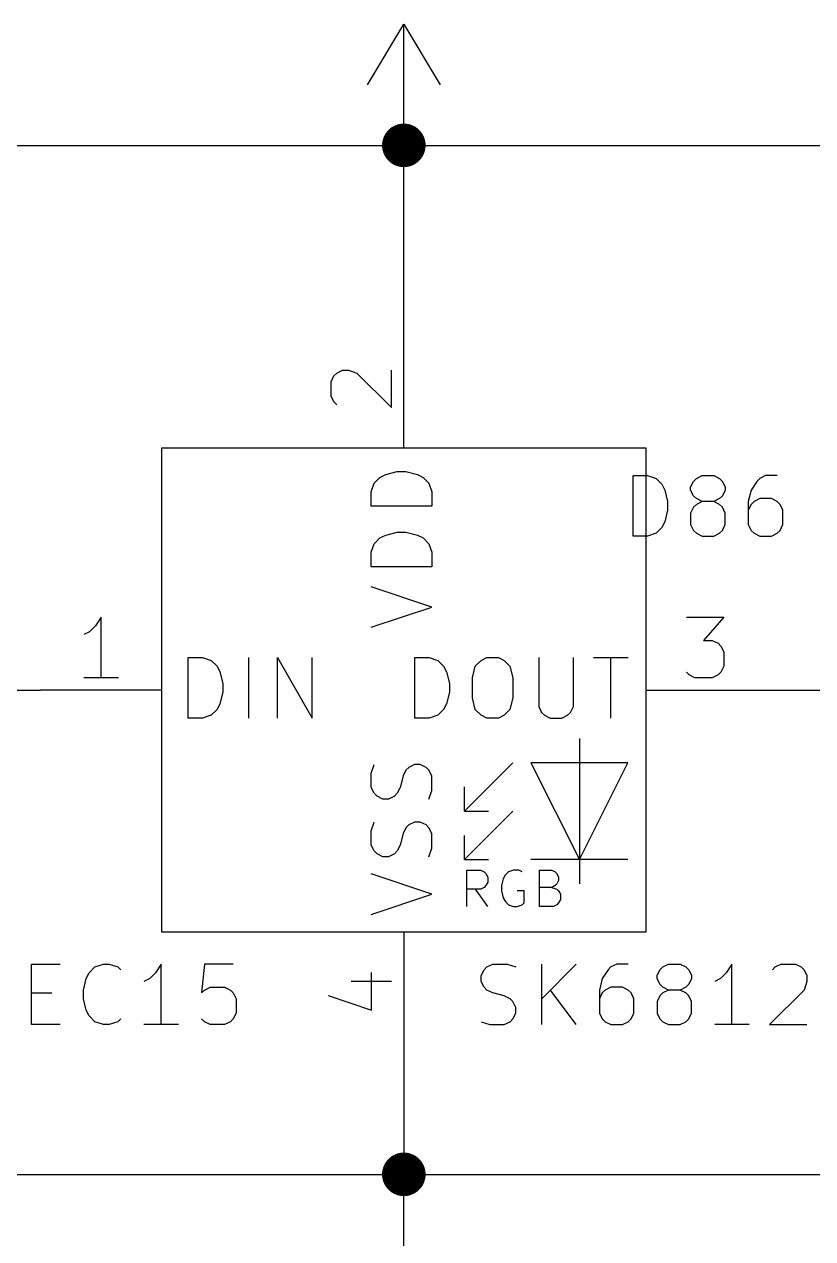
# Model space of a CAD drawing. Header units: millimetres. Extents: x 10 to 287, y -200 to -10.
# Drawn here: x 61.89 to 78.43, y -63.58 to -38.1 of the extents above; entities that cross this region are included whole.
import ezdxf

# ---------------------------------------------------------------- set-up
doc = ezdxf.new("R2010")
doc.units = ezdxf.units.MM
for name, color, linetype in [('GREENSIXTYFIVE', 129, 'CONTINUOUS'), ('LIGHTGREEN', 92, 'CONTINUOUS'), ('LIGHTRED', 12, 'CONTINUOUS'), ('RED', 14, 'CONTINUOUS'), ('WHITE', 250, 'CONTINUOUS')]:
    doc.layers.add(name, color=color, linetype=linetype)

msp = doc.modelspace()

# ---------------------------------------------------------------- linework, layer by layer
at = {"layer": 'GREENSIXTYFIVE', "linetype": 'CONTINUOUS'}
for p, q in [((69.228, -47.7278), (69.349, -47.6068)), ((69.228, -47.7278), (69.349, -47.6068)), ((69.349, -47.6068), (69.4699, -47.5463)), ((69.349, -47.6068), (69.4699, -47.5463)), ((69.4699, -47.5463), (69.7118, -47.4859)), ((69.4699, -47.5463), (69.7118, -47.4859)), ((69.7118, -47.4859), (69.8932, -47.4859)), ((69.7118, -47.4859), (69.8932, -47.4859)), ((69.8932, -47.4859), (70.1351, -47.5463)), ((69.8932, -47.4859), (70.1351, -47.5463)), ((70.1351, -47.5463), (70.2561, -47.6068)), ((70.1351, -47.5463), (70.2561, -47.6068)), ((70.2561, -47.6068), (70.3771, -47.7278)), ((70.2561, -47.6068), (70.3771, -47.7278)), ((74.6578, -48.8392), (74.6578, -47.5692)), ((74.6578, -47.5692), (74.9602, -47.5692)), ((74.6578, -48.8392), (74.6578, -47.5692)), ((74.6578, -47.5692), (74.9602, -47.5692)), ((74.9602, -47.5692), (75.1416, -47.6297)), ((74.9602, -47.5692), (75.1416, -47.6297)), ((75.1416, -47.6297), (75.2626, -47.7507)), ((75.1416, -47.6297), (75.2626, -47.7507)), ((75.9278, -47.6902), (75.9883, -47.6297)), ((75.9278, -47.6902), (75.9883, -47.6297)), ((75.9883, -47.6297), (76.1093, -47.5692)), ((75.9883, -47.6297), (76.1093, -47.5692)), ((76.1093, -47.5692), (76.3512, -47.5692)), ((76.1093, -47.5692), (76.3512, -47.5692)), ((76.3512, -47.5692), (76.4721, -47.6297)), ((76.3512, -47.5692), (76.4721, -47.6297)), ((76.4721, -47.6297), (76.5326, -47.6902)), ((76.4721, -47.6297), (76.5326, -47.6902)), ((77.3188, -47.6297), (77.2583, -47.6902)), ((77.3188, -47.6297), (77.2583, -47.6902)), ((77.4397, -47.5692), (77.3188, -47.6297)), ((77.4397, -47.5692), (77.3188, -47.6297)), ((77.6816, -47.5692), (77.4397, -47.5692)), ((77.6816, -47.5692), (77.4397, -47.5692)), ((69.1675, -47.9092), (69.228, -47.7278)), ((69.1675, -47.9092), (69.228, -47.7278)), ((70.3771, -47.7278), (70.4375, -47.9092)), ((70.3771, -47.7278), (70.4375, -47.9092)), ((75.2626, -47.7507), (75.3231, -47.8716)), ((75.2626, -47.7507), (75.3231, -47.8716)), ((75.3231, -47.8716), (75.3835, -48.1135)), ((75.3231, -47.8716), (75.3835, -48.1135)), ((75.8674, -47.8111), (75.9278, -47.6902)), ((75.8674, -47.8111), (75.9278, -47.6902)), ((75.8674, -47.8716), (75.8674, -47.8111)), ((75.8674, -47.8716), (75.8674, -47.8111)), ((75.9278, -47.9926), (75.8674, -47.8716)), ((75.9278, -47.9926), (75.8674, -47.8716)), ((76.5326, -47.6902), (76.5931, -47.8111)), ((76.5326, -47.6902), (76.5931, -47.8111)), ((76.5931, -47.8716), (76.5326, -47.9926)), ((76.5931, -47.8716), (76.5326, -47.9926)), ((76.5931, -47.8111), (76.5931, -47.8716)), ((76.5931, -47.8111), (76.5931, -47.8716)), ((77.1373, -47.8716), (77.0769, -48.1135)), ((77.1373, -47.8716), (77.0769, -48.1135)), ((77.2583, -47.6902), (77.1373, -47.8716)), ((77.2583, -47.6902), (77.1373, -47.8716)), ((69.1675, -48.2116), (69.1675, -47.9092)), ((69.1675, -48.2116), (69.1675, -47.9092)), ((70.4375, -47.9092), (70.4375, -48.2116)), ((70.4375, -47.9092), (70.4375, -48.2116)), ((75.3835, -48.1135), (75.3835, -48.2949)), ((75.3835, -48.1135), (75.3835, -48.2949)), ((75.9883, -48.053), (75.9278, -47.9926)), ((75.9883, -48.053), (75.9278, -47.9926)), ((76.1093, -48.1135), (75.9883, -48.053)), ((76.1093, -48.1135), (75.9883, -48.053)), ((76.1093, -48.1135), (75.9883, -48.174)), ((76.1093, -48.1135), (75.9883, -48.174)), ((76.3512, -48.1135), (76.1093, -48.1135)), ((76.3512, -48.1135), (76.1093, -48.1135)), ((76.4721, -48.053), (76.3512, -48.1135)), ((76.4721, -48.053), (76.3512, -48.1135)), ((76.4721, -48.174), (76.3512, -48.1135)), ((76.4721, -48.174), (76.3512, -48.1135)), ((76.5326, -47.9926), (76.4721, -48.053)), ((76.5326, -47.9926), (76.4721, -48.053)), ((77.0769, -48.1135), (77.0769, -48.5973)), ((77.0769, -48.1135), (77.0769, -48.5973)), ((77.1978, -48.1135), (77.1373, -48.174)), ((77.1978, -48.1135), (77.1373, -48.174)), ((77.3188, -48.053), (77.1978, -48.1135)), ((77.3188, -48.053), (77.1978, -48.1135)), ((77.5607, -48.053), (77.3188, -48.053)), ((77.5607, -48.053), (77.3188, -48.053)), ((77.6816, -48.1135), (77.5607, -48.053)), ((77.6816, -48.1135), (77.5607, -48.053)), ((77.7421, -48.174), (77.6816, -48.1135)), ((77.7421, -48.174), (77.6816, -48.1135)), ((70.4375, -48.2116), (69.1675, -48.2116)), ((70.4375, -48.2116), (69.1675, -48.2116)), ((75.3835, -48.2949), (75.3231, -48.5368)), ((75.3835, -48.2949), (75.3231, -48.5368)), ((75.9278, -48.2345), (75.8674, -48.3554)), ((75.9278, -48.2345), (75.8674, -48.3554)), ((75.8674, -48.3554), (75.8674, -48.5973)), ((75.8674, -48.3554), (75.8674, -48.5973)), ((75.9883, -48.174), (75.9278, -48.2345)), ((75.9883, -48.174), (75.9278, -48.2345)), ((76.5326, -48.2345), (76.4721, -48.174)), ((76.5326, -48.2345), (76.4721, -48.174)), ((76.5931, -48.3554), (76.5326, -48.2345)), ((76.5931, -48.3554), (76.5326, -48.2345)), ((76.5931, -48.5973), (76.5931, -48.3554)), ((76.5931, -48.5973), (76.5931, -48.3554)), ((77.1373, -48.174), (77.0769, -48.2949)), ((77.1373, -48.174), (77.0769, -48.2949)), ((77.8026, -48.2949), (77.7421, -48.174)), ((77.8026, -48.2949), (77.7421, -48.174)), ((77.8026, -48.5973), (77.8026, -48.2949)), ((77.8026, -48.5973), (77.8026, -48.2949)), ((75.2626, -48.6578), (75.1416, -48.7788)), ((75.2626, -48.6578), (75.1416, -48.7788)), ((75.3231, -48.5368), (75.2626, -48.6578)), ((75.3231, -48.5368), (75.2626, -48.6578)), ((75.8674, -48.5973), (75.9278, -48.7183)), ((75.8674, -48.5973), (75.9278, -48.7183)), ((76.5326, -48.7183), (76.5931, -48.5973)), ((76.5326, -48.7183), (76.5931, -48.5973)), ((77.0769, -48.5973), (77.1373, -48.7183)), ((77.0769, -48.5973), (77.1373, -48.7183)), ((77.7421, -48.7183), (77.8026, -48.5973)), ((77.7421, -48.7183), (77.8026, -48.5973)), ((69.228, -48.9978), (69.349, -48.8768)), ((69.228, -48.9978), (69.349, -48.8768)), ((69.349, -48.8768), (69.4699, -48.8163)), ((69.349, -48.8768), (69.4699, -48.8163)), ((69.4699, -48.8163), (69.7118, -48.7559)), ((69.4699, -48.8163), (69.7118, -48.7559)), ((69.7118, -48.7559), (69.8932, -48.7559)), ((69.7118, -48.7559), (69.8932, -48.7559)), ((69.8932, -48.7559), (70.1351, -48.8163)), ((69.8932, -48.7559), (70.1351, -48.8163)), ((70.1351, -48.8163), (70.2561, -48.8768)), ((70.1351, -48.8163), (70.2561, -48.8768)), ((70.2561, -48.8768), (70.3771, -48.9978)), ((70.2561, -48.8768), (70.3771, -48.9978)), ((74.9602, -48.8392), (74.6578, -48.8392)), ((74.9602, -48.8392), (74.6578, -48.8392)), ((75.1416, -48.7788), (74.9602, -48.8392)), ((75.1416, -48.7788), (74.9602, -48.8392)), ((75.9278, -48.7183), (75.9883, -48.7788)), ((75.9278, -48.7183), (75.9883, -48.7788)), ((75.9883, -48.7788), (76.1093, -48.8392)), ((75.9883, -48.7788), (76.1093, -48.8392)), ((76.1093, -48.8392), (76.3512, -48.8392)), ((76.1093, -48.8392), (76.3512, -48.8392)), ((76.3512, -48.8392), (76.4721, -48.7788)), ((76.3512, -48.8392), (76.4721, -48.7788)), ((76.4721, -48.7788), (76.5326, -48.7183)), ((76.4721, -48.7788), (76.5326, -48.7183)), ((77.1373, -48.7183), (77.1978, -48.7788)), ((77.1373, -48.7183), (77.1978, -48.7788)), ((77.1978, -48.7788), (77.3188, -48.8392)), ((77.1978, -48.7788), (77.3188, -48.8392)), ((77.3188, -48.8392), (77.5607, -48.8392)), ((77.3188, -48.8392), (77.5607, -48.8392)), ((77.5607, -48.8392), (77.6816, -48.7788)), ((77.5607, -48.8392), (77.6816, -48.7788)), ((77.6816, -48.7788), (77.7421, -48.7183)), ((77.6816, -48.7788), (77.7421, -48.7183)), ((69.1675, -49.1792), (69.228, -48.9978)), ((69.1675, -49.1792), (69.228, -48.9978)), ((70.3771, -48.9978), (70.4375, -49.1792)), ((70.3771, -48.9978), (70.4375, -49.1792)), ((69.1675, -49.4816), (69.1675, -49.1792)), ((69.1675, -49.4816), (69.1675, -49.1792)), ((70.4375, -49.1792), (70.4375, -49.4816)), ((70.4375, -49.1792), (70.4375, -49.4816)), ((70.4375, -49.4816), (69.1675, -49.4816)), ((70.4375, -49.4816), (69.1675, -49.4816)), ((70.4375, -50.3283), (69.1675, -49.9049)), ((70.4375, -50.3283), (69.1675, -49.9049)), ((69.1675, -50.7516), (70.4375, -50.3283)), ((69.1675, -50.7516), (70.4375, -50.3283)), ((65.3263, -52.6575), (65.3263, -51.3875)), ((65.3263, -51.3875), (65.6287, -51.3875)), ((65.3263, -52.6575), (65.3263, -51.3875)), ((65.3263, -51.3875), (65.6287, -51.3875)), ((65.6287, -51.3875), (65.8101, -51.448)), ((65.6287, -51.3875), (65.8101, -51.448)), ((65.8101, -51.448), (65.9311, -51.569)), ((65.8101, -51.448), (65.9311, -51.569)), ((66.5963, -52.6575), (66.5963, -51.3875)), ((66.5963, -52.6575), (66.5963, -51.3875)), ((67.2011, -52.6575), (67.2011, -51.3875)), ((67.2011, -51.3875), (67.9268, -52.6575)), ((67.2011, -52.6575), (67.2011, -51.3875)), ((67.2011, -51.3875), (67.9268, -52.6575)), ((67.9268, -52.6575), (67.9268, -51.3875)), ((67.9268, -52.6575), (67.9268, -51.3875)), ((70.0797, -52.6575), (70.0797, -51.3875)), ((70.0797, -51.3875), (70.3821, -51.3875)), ((70.0797, -52.6575), (70.0797, -51.3875)), ((70.0797, -51.3875), (70.3821, -51.3875)), ((70.3821, -51.3875), (70.5635, -51.448)), ((70.3821, -51.3875), (70.5635, -51.448)), ((70.5635, -51.448), (70.6845, -51.569)), ((70.5635, -51.448), (70.6845, -51.569)), ((71.3497, -51.569), (71.4707, -51.448)), ((71.3497, -51.569), (71.4707, -51.448)), ((71.4707, -51.448), (71.5916, -51.3875)), ((71.4707, -51.448), (71.5916, -51.3875)), ((71.5916, -51.3875), (71.8335, -51.3875)), ((71.5916, -51.3875), (71.8335, -51.3875)), ((71.8335, -51.3875), (71.9545, -51.448)), ((71.8335, -51.3875), (71.9545, -51.448)), ((71.9545, -51.448), (72.0754, -51.569)), ((71.9545, -51.448), (72.0754, -51.569)), ((72.6802, -51.3875), (72.6802, -52.4156)), ((72.6802, -51.3875), (72.6802, -52.4156)), ((73.4059, -52.4156), (73.4059, -51.3875)), ((73.4059, -52.4156), (73.4059, -51.3875)), ((73.8293, -51.3875), (74.555, -51.3875)), ((73.8293, -51.3875), (74.555, -51.3875)), ((74.1922, -52.6575), (74.1922, -51.3875)), ((74.1922, -52.6575), (74.1922, -51.3875)), ((65.9311, -51.569), (65.9916, -51.6899)), ((65.9311, -51.569), (65.9916, -51.6899)), ((65.9916, -51.6899), (66.052, -51.9318)), ((65.9916, -51.6899), (66.052, -51.9318)), ((70.6845, -51.569), (70.745, -51.6899)), ((70.6845, -51.569), (70.745, -51.6899)), ((70.745, -51.6899), (70.8054, -51.9318)), ((70.745, -51.6899), (70.8054, -51.9318)), ((71.2893, -51.8109), (71.3497, -51.569)), ((71.2893, -51.8109), (71.3497, -51.569)), ((72.0754, -51.569), (72.1359, -51.8109)), ((72.0754, -51.569), (72.1359, -51.8109)), ((66.052, -51.9318), (66.052, -52.1132)), ((66.052, -51.9318), (66.052, -52.1132)), ((70.8054, -51.9318), (70.8054, -52.1132)), ((70.8054, -51.9318), (70.8054, -52.1132)), ((71.2893, -52.2342), (71.2893, -51.8109)), ((71.2893, -52.2342), (71.2893, -51.8109)), ((72.1359, -51.8109), (72.1359, -52.2342)), ((72.1359, -51.8109), (72.1359, -52.2342)), ((66.052, -52.1132), (65.9916, -52.3551)), ((66.052, -52.1132), (65.9916, -52.3551)), ((70.8054, -52.1132), (70.745, -52.3551)), ((70.8054, -52.1132), (70.745, -52.3551)), ((71.3497, -52.4761), (71.2893, -52.2342)), ((71.3497, -52.4761), (71.2893, -52.2342)), ((72.1359, -52.2342), (72.0754, -52.4761)), ((72.1359, -52.2342), (72.0754, -52.4761)), ((65.9311, -52.4761), (65.8101, -52.5971)), ((65.9311, -52.4761), (65.8101, -52.5971)), ((65.9916, -52.3551), (65.9311, -52.4761)), ((65.9916, -52.3551), (65.9311, -52.4761)), ((70.6845, -52.4761), (70.5635, -52.5971)), ((70.6845, -52.4761), (70.5635, -52.5971)), ((70.745, -52.3551), (70.6845, -52.4761)), ((70.745, -52.3551), (70.6845, -52.4761)), ((71.4707, -52.5971), (71.3497, -52.4761)), ((71.4707, -52.5971), (71.3497, -52.4761)), ((72.0754, -52.4761), (71.9545, -52.5971)), ((72.0754, -52.4761), (71.9545, -52.5971)), ((72.6802, -52.4156), (72.7407, -52.5366)), ((72.6802, -52.4156), (72.7407, -52.5366)), ((73.3455, -52.5366), (73.4059, -52.4156)), ((73.3455, -52.5366), (73.4059, -52.4156)), ((65.6287, -52.6575), (65.3263, -52.6575)), ((65.6287, -52.6575), (65.3263, -52.6575)), ((65.8101, -52.5971), (65.6287, -52.6575)), ((65.8101, -52.5971), (65.6287, -52.6575)), ((70.3821, -52.6575), (70.0797, -52.6575)), ((70.3821, -52.6575), (70.0797, -52.6575)), ((70.5635, -52.5971), (70.3821, -52.6575)), ((70.5635, -52.5971), (70.3821, -52.6575)), ((71.5916, -52.6575), (71.4707, -52.5971)), ((71.5916, -52.6575), (71.4707, -52.5971)), ((71.8335, -52.6575), (71.5916, -52.6575)), ((71.8335, -52.6575), (71.5916, -52.6575)), ((71.9545, -52.5971), (71.8335, -52.6575)), ((71.9545, -52.5971), (71.8335, -52.6575)), ((72.7407, -52.5366), (72.8012, -52.5971)), ((72.7407, -52.5366), (72.8012, -52.5971)), ((72.8012, -52.5971), (72.9221, -52.6575)), ((72.8012, -52.5971), (72.9221, -52.6575)), ((72.9221, -52.6575), (73.164, -52.6575)), ((72.9221, -52.6575), (73.164, -52.6575)), ((73.164, -52.6575), (73.285, -52.5971)), ((73.164, -52.6575), (73.285, -52.5971)), ((73.285, -52.5971), (73.3455, -52.5366)), ((73.285, -52.5971), (73.3455, -52.5366)), ((69.1675, -53.8117), (69.228, -53.6302)), ((69.1675, -53.8117), (69.228, -53.6302)), ((69.8932, -53.7512), (69.8328, -53.8721)), ((69.8932, -53.7512), (69.8328, -53.8721)), ((69.9537, -53.6907), (69.8932, -53.7512)), ((69.9537, -53.6907), (69.8932, -53.7512)), ((70.0747, -53.6302), (69.9537, -53.6907)), ((70.0747, -53.6302), (69.9537, -53.6907)), ((70.1956, -53.6302), (70.0747, -53.6302)), ((70.1956, -53.6302), (70.0747, -53.6302)), ((70.3166, -53.6907), (70.1956, -53.6302)), ((70.3166, -53.6907), (70.1956, -53.6302)), ((70.3771, -53.7512), (70.3166, -53.6907)), ((70.3771, -53.7512), (70.3166, -53.6907)), ((70.4375, -53.8721), (70.3771, -53.7512)), ((70.4375, -53.8721), (70.3771, -53.7512)), ((69.1675, -54.114), (69.1675, -53.8117)), ((69.1675, -54.114), (69.1675, -53.8117)), ((69.8328, -53.8721), (69.7723, -54.114)), ((69.8328, -53.8721), (69.7723, -54.114)), ((70.4375, -54.1745), (70.4375, -53.8721)), ((70.4375, -54.1745), (70.4375, -53.8721)), ((69.228, -54.235), (69.1675, -54.114)), ((69.228, -54.235), (69.1675, -54.114)), ((69.2885, -54.2955), (69.228, -54.235)), ((69.2885, -54.2955), (69.228, -54.235)), ((69.7118, -54.235), (69.6513, -54.2955)), ((69.7118, -54.235), (69.6513, -54.2955)), ((69.7723, -54.114), (69.7118, -54.235)), ((69.7723, -54.114), (69.7118, -54.235)), ((70.3771, -54.3559), (70.4375, -54.1745)), ((70.3771, -54.3559), (70.4375, -54.1745)), ((69.4094, -54.3559), (69.2885, -54.2955)), ((69.4094, -54.3559), (69.2885, -54.2955)), ((69.5304, -54.3559), (69.4094, -54.3559)), ((69.5304, -54.3559), (69.4094, -54.3559)), ((69.6513, -54.2955), (69.5304, -54.3559)), ((69.6513, -54.2955), (69.5304, -54.3559)), ((69.1675, -55.0212), (69.228, -54.8397)), ((69.1675, -55.0212), (69.228, -54.8397)), ((69.1675, -55.3235), (69.1675, -55.0212)), ((69.1675, -55.3235), (69.1675, -55.0212)), ((69.8932, -54.9607), (69.8328, -55.0816)), ((69.8932, -54.9607), (69.8328, -55.0816)), ((69.9537, -54.9002), (69.8932, -54.9607)), ((69.9537, -54.9002), (69.8932, -54.9607)), ((70.0747, -54.8397), (69.9537, -54.9002)), ((70.0747, -54.8397), (69.9537, -54.9002)), ((70.1956, -54.8397), (70.0747, -54.8397)), ((70.1956, -54.8397), (70.0747, -54.8397)), ((70.3166, -54.9002), (70.1956, -54.8397)), ((70.3166, -54.9002), (70.1956, -54.8397)), ((70.3771, -54.9607), (70.3166, -54.9002)), ((70.3771, -54.9607), (70.3166, -54.9002)), ((70.4375, -55.0816), (70.3771, -54.9607)), ((70.4375, -55.0816), (70.3771, -54.9607)), ((69.8328, -55.0816), (69.7723, -55.3235)), ((69.8328, -55.0816), (69.7723, -55.3235)), ((70.4375, -55.384), (70.4375, -55.0816)), ((70.4375, -55.384), (70.4375, -55.0816)), ((69.228, -55.4445), (69.1675, -55.3235)), ((69.228, -55.4445), (69.1675, -55.3235)), ((69.2885, -55.505), (69.228, -55.4445)), ((69.2885, -55.505), (69.228, -55.4445)), ((69.4094, -55.5654), (69.2885, -55.505)), ((69.4094, -55.5654), (69.2885, -55.505)), ((69.6513, -55.505), (69.5304, -55.5654)), ((69.6513, -55.505), (69.5304, -55.5654)), ((69.7118, -55.4445), (69.6513, -55.505)), ((69.7118, -55.4445), (69.6513, -55.505)), ((69.7723, -55.3235), (69.7118, -55.4445)), ((69.7723, -55.3235), (69.7118, -55.4445)), ((70.3771, -55.5654), (70.4375, -55.384)), ((70.3771, -55.5654), (70.4375, -55.384)), ((69.5304, -55.5654), (69.4094, -55.5654)), ((69.5304, -55.5654), (69.4094, -55.5654)), ((70.4375, -56.3517), (69.1675, -55.9283)), ((70.4375, -56.3517), (69.1675, -55.9283)), ((69.1675, -56.775), (70.4375, -56.3517)), ((69.1675, -56.775), (70.4375, -56.3517)), ((62.0386, -59.0889), (62.0386, -57.8189)), ((62.0386, -57.8189), (62.6434, -57.8189)), ((62.0386, -59.0889), (62.0386, -57.8189)), ((62.0386, -57.8189), (62.6434, -57.8189)), ((63.3691, -57.8794), (63.5505, -57.8189)), ((63.3691, -57.8794), (63.5505, -57.8189)), ((63.5505, -57.8189), (63.6714, -57.8189)), ((63.5505, -57.8189), (63.6714, -57.8189)), ((63.6714, -57.8189), (63.8529, -57.8794)), ((63.6714, -57.8189), (63.8529, -57.8794)), ((64.76, -57.8189), (64.6391, -58.0004)), ((64.76, -57.8189), (64.6391, -58.0004)), ((64.76, -59.0889), (64.76, -57.8189)), ((64.76, -59.0889), (64.76, -57.8189)), ((65.6671, -57.8189), (65.6067, -58.4237)), ((65.6671, -57.8189), (65.6067, -58.4237)), ((66.2719, -57.8189), (65.6671, -57.8189)), ((66.2719, -57.8189), (65.6671, -57.8189)), ((71.594, -57.8794), (71.715, -57.8189)), ((71.594, -57.8794), (71.715, -57.8189)), ((71.715, -57.8189), (72.0173, -57.8189)), ((71.715, -57.8189), (72.0173, -57.8189)), ((72.0173, -57.8189), (72.1988, -57.8794)), ((72.0173, -57.8189), (72.1988, -57.8794)), ((72.743, -59.0889), (72.743, -57.8189)), ((73.4687, -57.8189), (72.743, -58.5446)), ((72.743, -59.0889), (72.743, -57.8189)), ((73.4687, -57.8189), (72.743, -58.5446)), ((74.3154, -57.8189), (74.1945, -57.8794)), ((74.3154, -57.8189), (74.1945, -57.8794)), ((74.5573, -57.8189), (74.3154, -57.8189)), ((74.5573, -57.8189), (74.3154, -57.8189)), ((75.283, -57.8794), (75.404, -57.8189)), ((75.283, -57.8794), (75.404, -57.8189)), ((75.404, -57.8189), (75.6459, -57.8189)), ((75.404, -57.8189), (75.6459, -57.8189)), ((75.6459, -57.8189), (75.7668, -57.8794)), ((75.6459, -57.8189), (75.7668, -57.8794)), ((76.7344, -57.8189), (76.6135, -58.0004)), ((76.7344, -57.8189), (76.6135, -58.0004)), ((76.7344, -59.0889), (76.7344, -57.8189)), ((76.7344, -59.0889), (76.7344, -57.8189)), ((77.6415, -57.8794), (77.7625, -57.8189)), ((77.6415, -57.8794), (77.7625, -57.8189)), ((77.7625, -57.8189), (78.0649, -57.8189)), ((77.7625, -57.8189), (78.0649, -57.8189)), ((78.0649, -57.8189), (78.1858, -57.8794)), ((78.0649, -57.8189), (78.1858, -57.8794)), ((63.1876, -58.1213), (63.2481, -58.0004)), ((63.1876, -58.1213), (63.2481, -58.0004)), ((63.2481, -58.0004), (63.3691, -57.8794)), ((63.2481, -58.0004), (63.3691, -57.8794)), ((63.8529, -57.8794), (63.9133, -57.9399)), ((63.8529, -57.8794), (63.9133, -57.9399)), ((64.6391, -58.0004), (64.5181, -58.1213)), ((64.6391, -58.0004), (64.5181, -58.1213)), ((71.4731, -58.0608), (71.5335, -57.9399)), ((71.4731, -58.0608), (71.5335, -57.9399)), ((71.4731, -58.1818), (71.4731, -58.0608)), ((71.4731, -58.1818), (71.4731, -58.0608)), ((71.5335, -57.9399), (71.594, -57.8794)), ((71.5335, -57.9399), (71.594, -57.8794)), ((74.134, -57.9399), (74.013, -58.1213)), ((74.134, -57.9399), (74.013, -58.1213)), ((74.1945, -57.8794), (74.134, -57.9399)), ((74.1945, -57.8794), (74.134, -57.9399)), ((75.1621, -58.0608), (75.2225, -57.9399)), ((75.1621, -58.0608), (75.2225, -57.9399)), ((75.1621, -58.1213), (75.1621, -58.0608)), ((75.1621, -58.1213), (75.1621, -58.0608)), ((75.2225, -57.9399), (75.283, -57.8794)), ((75.2225, -57.9399), (75.283, -57.8794)), ((75.7668, -57.8794), (75.8273, -57.9399)), ((75.7668, -57.8794), (75.8273, -57.9399)), ((75.8273, -57.9399), (75.8878, -58.0608)), ((75.8273, -57.9399), (75.8878, -58.0608)), ((75.8878, -58.0608), (75.8878, -58.1213)), ((75.8878, -58.0608), (75.8878, -58.1213)), ((76.6135, -58.0004), (76.4925, -58.1213)), ((76.6135, -58.0004), (76.4925, -58.1213)), ((77.5811, -57.9399), (77.6415, -57.8794)), ((77.5811, -57.9399), (77.6415, -57.8794)), ((78.1858, -57.8794), (78.2463, -57.9399)), ((78.1858, -57.8794), (78.2463, -57.9399)), ((78.2463, -57.9399), (78.3068, -58.0608)), ((78.2463, -57.9399), (78.3068, -58.0608)), ((78.3068, -58.0608), (78.3068, -58.1818)), ((78.3068, -58.0608), (78.3068, -58.1818)), ((63.1272, -58.3632), (63.1876, -58.1213)), ((63.1272, -58.3632), (63.1876, -58.1213)), ((64.5181, -58.1213), (64.3972, -58.1818)), ((64.5181, -58.1213), (64.3972, -58.1818)), ((65.6671, -58.3632), (65.7881, -58.3027)), ((65.6671, -58.3632), (65.7881, -58.3027)), ((65.7881, -58.3027), (66.0905, -58.3027)), ((65.7881, -58.3027), (66.0905, -58.3027)), ((66.0905, -58.3027), (66.2114, -58.3632)), ((66.0905, -58.3027), (66.2114, -58.3632)), ((71.5335, -58.3027), (71.4731, -58.1818)), ((71.5335, -58.3027), (71.4731, -58.1818)), ((71.594, -58.3632), (71.5335, -58.3027)), ((71.594, -58.3632), (71.5335, -58.3027)), ((74.013, -58.1213), (73.9526, -58.3632)), ((74.013, -58.1213), (73.9526, -58.3632)), ((74.1945, -58.3027), (74.0735, -58.3632)), ((74.1945, -58.3027), (74.0735, -58.3632)), ((74.4364, -58.3027), (74.1945, -58.3027)), ((74.4364, -58.3027), (74.1945, -58.3027)), ((74.5573, -58.3632), (74.4364, -58.3027)), ((74.5573, -58.3632), (74.4364, -58.3027)), ((75.2225, -58.2423), (75.1621, -58.1213)), ((75.2225, -58.2423), (75.1621, -58.1213)), ((75.283, -58.3027), (75.2225, -58.2423)), ((75.283, -58.3027), (75.2225, -58.2423)), ((75.404, -58.3632), (75.283, -58.3027)), ((75.404, -58.3632), (75.283, -58.3027)), ((75.7668, -58.3027), (75.6459, -58.3632)), ((75.7668, -58.3027), (75.6459, -58.3632)), ((75.8273, -58.2423), (75.7668, -58.3027)), ((75.8273, -58.2423), (75.7668, -58.3027)), ((75.8878, -58.1213), (75.8273, -58.2423)), ((75.8878, -58.1213), (75.8273, -58.2423)), ((76.4925, -58.1213), (76.3716, -58.1818)), ((76.4925, -58.1213), (76.3716, -58.1818)), ((78.3068, -58.1818), (78.2463, -58.3632)), ((78.3068, -58.1818), (78.2463, -58.3632)), ((62.0386, -58.4237), (62.462, -58.4237)), ((62.0386, -58.4237), (62.462, -58.4237)), ((63.1272, -58.5446), (63.1272, -58.3632)), ((63.1272, -58.5446), (63.1272, -58.3632)), ((63.1876, -58.7865), (63.1272, -58.5446)), ((63.1876, -58.7865), (63.1272, -58.5446)), ((65.6067, -58.4237), (65.6671, -58.3632)), ((65.6067, -58.4237), (65.6671, -58.3632)), ((66.2114, -58.3632), (66.2719, -58.4237)), ((66.2114, -58.3632), (66.2719, -58.4237)), ((66.2719, -58.4237), (66.3324, -58.5446)), ((66.2719, -58.4237), (66.3324, -58.5446)), ((66.3324, -58.5446), (66.3324, -58.847)), ((66.3324, -58.5446), (66.3324, -58.847)), ((71.715, -58.4237), (71.594, -58.3632)), ((71.715, -58.4237), (71.594, -58.3632)), ((71.9569, -58.4842), (71.715, -58.4237)), ((71.9569, -58.4842), (71.715, -58.4237)), ((72.0778, -58.5446), (71.9569, -58.4842)), ((72.0778, -58.5446), (71.9569, -58.4842)), ((72.1383, -58.6051), (72.0778, -58.5446)), ((72.1383, -58.6051), (72.0778, -58.5446)), ((72.1988, -58.7261), (72.1383, -58.6051)), ((72.1988, -58.7261), (72.1383, -58.6051)), ((73.4687, -59.0889), (72.9245, -58.3632)), ((73.4687, -59.0889), (72.9245, -58.3632)), ((73.9526, -58.3632), (73.9526, -58.847)), ((73.9526, -58.3632), (73.9526, -58.847)), ((74.013, -58.4237), (73.9526, -58.5446)), ((74.013, -58.4237), (73.9526, -58.5446)), ((74.0735, -58.3632), (74.013, -58.4237)), ((74.0735, -58.3632), (74.013, -58.4237)), ((74.6178, -58.4237), (74.5573, -58.3632)), ((74.6178, -58.4237), (74.5573, -58.3632)), ((74.6783, -58.5446), (74.6178, -58.4237)), ((74.6783, -58.5446), (74.6178, -58.4237)), ((74.6783, -58.847), (74.6783, -58.5446)), ((74.6783, -58.847), (74.6783, -58.5446)), ((75.2225, -58.4842), (75.1621, -58.6051)), ((75.2225, -58.4842), (75.1621, -58.6051)), ((75.1621, -58.6051), (75.1621, -58.847)), ((75.1621, -58.6051), (75.1621, -58.847)), ((75.283, -58.4237), (75.2225, -58.4842)), ((75.283, -58.4237), (75.2225, -58.4842)), ((75.404, -58.3632), (75.283, -58.4237)), ((75.404, -58.3632), (75.283, -58.4237)), ((75.6459, -58.3632), (75.404, -58.3632)), ((75.6459, -58.3632), (75.404, -58.3632)), ((75.7668, -58.4237), (75.6459, -58.3632)), ((75.7668, -58.4237), (75.6459, -58.3632)), ((75.8273, -58.4842), (75.7668, -58.4237)), ((75.8273, -58.4842), (75.7668, -58.4237)), ((75.8878, -58.6051), (75.8273, -58.4842)), ((75.8878, -58.6051), (75.8273, -58.4842)), ((75.8878, -58.847), (75.8878, -58.6051)), ((75.8878, -58.847), (75.8878, -58.6051)), ((78.2463, -58.3632), (77.5206, -59.0889)), ((78.2463, -58.3632), (77.5206, -59.0889)), ((63.2481, -58.9075), (63.1876, -58.7865)), ((63.2481, -58.9075), (63.1876, -58.7865)), ((66.3324, -58.847), (66.2719, -58.968)), ((66.3324, -58.847), (66.2719, -58.968)), ((72.1383, -58.968), (72.1988, -58.847)), ((72.1383, -58.968), (72.1988, -58.847)), ((72.1988, -58.847), (72.1988, -58.7261)), ((72.1988, -58.847), (72.1988, -58.7261)), ((73.9526, -58.847), (74.013, -58.968)), ((73.9526, -58.847), (74.013, -58.968)), ((74.6178, -58.968), (74.6783, -58.847)), ((74.6178, -58.968), (74.6783, -58.847)), ((75.1621, -58.847), (75.2225, -58.968)), ((75.1621, -58.847), (75.2225, -58.968)), ((75.8273, -58.968), (75.8878, -58.847)), ((75.8273, -58.968), (75.8878, -58.847)), ((62.6434, -59.0889), (62.0386, -59.0889)), ((62.6434, -59.0889), (62.0386, -59.0889)), ((63.3691, -59.0285), (63.2481, -58.9075)), ((63.3691, -59.0285), (63.2481, -58.9075)), ((63.5505, -59.0889), (63.3691, -59.0285)), ((63.5505, -59.0889), (63.3691, -59.0285)), ((63.6714, -59.0889), (63.5505, -59.0889)), ((63.6714, -59.0889), (63.5505, -59.0889)), ((63.8529, -59.0285), (63.6714, -59.0889)), ((63.8529, -59.0285), (63.6714, -59.0889)), ((63.9133, -58.968), (63.8529, -59.0285)), ((63.9133, -58.968), (63.8529, -59.0285)), ((65.1229, -59.0889), (64.3972, -59.0889)), ((65.1229, -59.0889), (64.3972, -59.0889)), ((65.6671, -59.0285), (65.6067, -58.968)), ((65.6671, -59.0285), (65.6067, -58.968)), ((65.7881, -59.0889), (65.6671, -59.0285)), ((65.7881, -59.0889), (65.6671, -59.0285)), ((66.0905, -59.0889), (65.7881, -59.0889)), ((66.0905, -59.0889), (65.7881, -59.0889)), ((66.2114, -59.0285), (66.0905, -59.0889)), ((66.2114, -59.0285), (66.0905, -59.0889)), ((66.2719, -58.968), (66.2114, -59.0285)), ((66.2719, -58.968), (66.2114, -59.0285)), ((71.4731, -59.0285), (71.6545, -59.0889)), ((71.4731, -59.0285), (71.6545, -59.0889)), ((71.6545, -59.0889), (71.9569, -59.0889)), ((71.6545, -59.0889), (71.9569, -59.0889)), ((71.9569, -59.0889), (72.0778, -59.0285)), ((71.9569, -59.0889), (72.0778, -59.0285)), ((72.0778, -59.0285), (72.1383, -58.968)), ((72.0778, -59.0285), (72.1383, -58.968)), ((74.013, -58.968), (74.0735, -59.0285)), ((74.013, -58.968), (74.0735, -59.0285)), ((74.0735, -59.0285), (74.1945, -59.0889)), ((74.0735, -59.0285), (74.1945, -59.0889)), ((74.1945, -59.0889), (74.4364, -59.0889)), ((74.1945, -59.0889), (74.4364, -59.0889)), ((74.4364, -59.0889), (74.5573, -59.0285)), ((74.4364, -59.0889), (74.5573, -59.0285)), ((74.5573, -59.0285), (74.6178, -58.968)), ((74.5573, -59.0285), (74.6178, -58.968)), ((75.2225, -58.968), (75.283, -59.0285)), ((75.2225, -58.968), (75.283, -59.0285)), ((75.283, -59.0285), (75.404, -59.0889)), ((75.283, -59.0285), (75.404, -59.0889)), ((75.404, -59.0889), (75.6459, -59.0889)), ((75.404, -59.0889), (75.6459, -59.0889)), ((75.6459, -59.0889), (75.7668, -59.0285)), ((75.6459, -59.0889), (75.7668, -59.0285)), ((75.7668, -59.0285), (75.8273, -58.968)), ((75.7668, -59.0285), (75.8273, -58.968)), ((77.0973, -59.0889), (76.3716, -59.0889)), ((77.0973, -59.0889), (76.3716, -59.0889)), ((77.5206, -59.0889), (78.3068, -59.0889)), ((77.5206, -59.0889), (78.3068, -59.0889))]:
    msp.add_line(p, q, dxfattribs=at)
at = {"layer": 'LIGHTGREEN', "linetype": 'CONTINUOUS'}
for p, q in [((52.07, -40.64), (69.85, -40.64)), ((69.85, -40.64), (87.63, -40.64)), ((69.85, -44.45), (69.85, -40.64)), ((59.69, -52.07), (62.23, -52.07)), ((77.47, -52.07), (80.01, -52.07)), ((69.85, -59.69), (69.85, -62.23)), ((52.07, -62.23), (69.85, -62.23)), ((69.85, -67.31), (69.85, -62.23)), ((69.85, -62.23), (87.63, -62.23))]:
    msp.add_line(p, q, dxfattribs=at)
at = {"layer": 'LIGHTGREEN', "const_width": 0.4572}
for points in [[(69.6214, -40.64, 1), (70.0786, -40.64, 1)], [(69.6214, -62.23, 1), (70.0786, -62.23, 1)]]:
    msp.add_lwpolyline(points, format="xyb", close=True, dxfattribs=at)
at = {"layer": 'LIGHTRED', "linetype": 'CONTINUOUS'}
for p, q in [((68.3229, -45.5989), (68.3834, -45.478)), ((68.3229, -45.5989), (68.3834, -45.478)), ((68.3229, -45.9013), (68.3229, -45.5989)), ((68.3229, -45.9013), (68.3229, -45.5989)), ((68.3834, -45.478), (68.4439, -45.4175)), ((68.3834, -45.478), (68.4439, -45.4175)), ((68.4439, -45.4175), (68.5648, -45.357)), ((68.4439, -45.4175), (68.5648, -45.357)), ((68.5648, -45.357), (68.6858, -45.357)), ((68.5648, -45.357), (68.6858, -45.357)), ((68.6858, -45.357), (68.8672, -45.4175)), ((68.6858, -45.357), (68.8672, -45.4175)), ((68.8672, -45.4175), (69.5929, -46.1432)), ((68.8672, -45.4175), (69.5929, -46.1432)), ((69.5929, -46.1432), (69.5929, -45.357)), ((69.5929, -46.1432), (69.5929, -45.357)), ((68.3834, -46.0223), (68.3229, -45.9013)), ((68.3834, -46.0223), (68.3229, -45.9013)), ((68.4439, -46.0827), (68.3834, -46.0223)), ((68.4439, -46.0827), (68.3834, -46.0223)), ((63.5, -50.5429), (63.3791, -50.7244)), ((63.5, -50.5429), (63.3791, -50.7244)), ((63.5, -51.8129), (63.5, -50.5429)), ((63.5, -51.8129), (63.5, -50.5429)), ((75.7767, -50.5429), (76.5629, -50.5429)), ((75.7767, -50.5429), (76.5629, -50.5429)), ((76.5629, -50.5429), (76.1395, -51.0267)), ((76.5629, -50.5429), (76.1395, -51.0267)), ((63.2581, -50.8453), (63.1372, -50.9058)), ((63.2581, -50.8453), (63.1372, -50.9058)), ((63.3791, -50.7244), (63.2581, -50.8453)), ((63.3791, -50.7244), (63.2581, -50.8453)), ((76.1395, -51.0267), (76.321, -51.0267)), ((76.1395, -51.0267), (76.321, -51.0267)), ((76.321, -51.0267), (76.4419, -51.0872)), ((76.321, -51.0267), (76.4419, -51.0872)), ((76.4419, -51.0872), (76.5024, -51.1477)), ((76.4419, -51.0872), (76.5024, -51.1477)), ((76.5024, -51.1477), (76.5629, -51.2686)), ((76.5024, -51.1477), (76.5629, -51.2686)), ((76.5629, -51.2686), (76.5629, -51.571)), ((76.5629, -51.2686), (76.5629, -51.571)), ((75.8372, -51.7525), (75.7767, -51.692)), ((75.8372, -51.7525), (75.7767, -51.692)), ((76.5024, -51.692), (76.4419, -51.7525)), ((76.5024, -51.692), (76.4419, -51.7525)), ((76.5629, -51.571), (76.5024, -51.692)), ((76.5629, -51.571), (76.5024, -51.692)), ((63.8629, -51.8129), (63.1372, -51.8129)), ((63.8629, -51.8129), (63.1372, -51.8129)), ((75.9581, -51.8129), (75.8372, -51.7525)), ((75.9581, -51.8129), (75.8372, -51.7525)), ((76.321, -51.8129), (75.9581, -51.8129)), ((76.321, -51.8129), (75.9581, -51.8129)), ((76.4419, -51.7525), (76.321, -51.8129)), ((76.4419, -51.7525), (76.321, -51.8129)), ((69.1696, -58.7827), (69.1696, -57.9966)), ((69.1696, -58.7827), (69.1696, -57.9966)), ((68.7463, -58.178), (69.5929, -58.178)), ((68.7463, -58.178), (69.5929, -58.178)), ((68.2625, -58.4804), (69.1696, -58.7827)), ((68.2625, -58.4804), (69.1696, -58.7827))]:
    msp.add_line(p, q, dxfattribs=at)
at = {"layer": 'RED', "linetype": 'CONTINUOUS'}
for p, q in [((69.088, -39.37), (69.85, -38.1)), ((69.85, -38.1), (70.612, -39.37)), ((69.85, -40.64), (69.85, -38.1)), ((69.85, -46.99), (69.85, -44.45)), ((69.85, -46.99), (69.85, -44.45)), ((64.77, -57.15), (64.77, -46.99)), ((64.77, -46.99), (74.93, -46.99)), ((74.93, -46.99), (74.93, -57.15)), ((64.77, -52.07), (62.23, -52.07)), ((64.77, -52.07), (62.23, -52.07)), ((74.93, -52.07), (77.47, -52.07)), ((74.93, -52.07), (77.47, -52.07)), ((73.533, -53.086), (73.533, -55.626)), ((72.136, -53.594), (71.12, -54.61)), ((74.549, -53.594), (72.517, -53.594)), ((72.517, -53.594), (73.533, -55.626)), ((73.533, -55.626), (74.549, -53.594)), ((71.12, -54.61), (71.12, -54.102)), ((71.12, -54.61), (71.628, -54.61)), ((72.136, -54.61), (71.12, -55.626)), ((71.12, -55.626), (71.12, -55.118)), ((71.12, -55.626), (71.628, -55.626)), ((74.549, -55.626), (72.517, -55.626)), ((73.533, -55.626), (73.533, -56.134)), ((71.1744, -56.6085), (71.1744, -55.8465)), ((71.1744, -55.8465), (71.4647, -55.8465)), ((71.4647, -55.8465), (71.5372, -55.8828)), ((71.5372, -55.8828), (71.5735, -55.9191)), ((71.5735, -55.9191), (71.6098, -55.9917)), ((71.6098, -55.9917), (71.6098, -56.1005)), ((71.9364, -56.028), (71.9001, -56.1731)), ((71.9727, -55.9554), (71.9364, -56.028)), ((72.0452, -55.8828), (71.9727, -55.9554)), ((72.1541, -55.8465), (72.0452, -55.8828)), ((72.263, -55.8465), (72.1541, -55.8465)), ((72.3355, -55.8828), (72.263, -55.8465)), ((72.6984, -56.6085), (72.6984, -55.8465)), ((72.6984, -55.8465), (72.9524, -55.8465)), ((72.9524, -55.8465), (73.025, -55.8828)), ((73.025, -55.8828), (73.0612, -55.9191)), ((73.0612, -55.9191), (73.0975, -55.9917)), ((73.0975, -55.9917), (73.0975, -56.0643)), ((71.4647, -56.2457), (71.1744, -56.2457)), ((71.6098, -56.6085), (71.3558, -56.2457)), ((71.5372, -56.2094), (71.4647, -56.2457)), ((71.5735, -56.1731), (71.5372, -56.2094)), ((71.6098, -56.1005), (71.5735, -56.1731)), ((71.9001, -56.1731), (71.9001, -56.282)), ((71.9001, -56.282), (71.9364, -56.4271)), ((72.3718, -56.282), (72.2267, -56.282)), ((72.3718, -56.536), (72.3718, -56.282)), ((72.9524, -56.2094), (72.6984, -56.2094)), ((73.025, -56.1731), (72.9524, -56.2094)), ((72.9524, -56.2094), (73.0612, -56.2457)), ((73.0612, -56.1368), (73.025, -56.1731)), ((73.0975, -56.0643), (73.0612, -56.1368)), ((73.0612, -56.2457), (73.0975, -56.282)), ((73.0975, -56.282), (73.1338, -56.3545)), ((71.9364, -56.4271), (71.9727, -56.4997)), ((71.9727, -56.4997), (72.0452, -56.5723)), ((72.3355, -56.5723), (72.3718, -56.536)), ((73.0975, -56.536), (73.0612, -56.5723)), ((73.1338, -56.4634), (73.0975, -56.536)), ((73.1338, -56.3545), (73.1338, -56.4634)), ((72.0452, -56.5723), (72.1541, -56.6085)), ((72.1541, -56.6085), (72.2267, -56.6085)), ((72.2267, -56.6085), (72.3355, -56.5723)), ((72.9887, -56.6085), (72.6984, -56.6085)), ((73.0612, -56.5723), (72.9887, -56.6085)), ((74.93, -57.15), (64.77, -57.15)), ((69.85, -57.15), (69.85, -59.69)), ((69.85, -57.15), (69.85, -59.69))]:
    msp.add_line(p, q, dxfattribs=at)
at = {"layer": 'WHITE', "linetype": 'CONTINUOUS'}
for p, q in [((64.77, -57.15), (64.77, -46.99)), ((64.77, -46.99), (74.93, -46.99)), ((74.93, -46.99), (74.93, -57.15)), ((74.93, -57.15), (64.77, -57.15))]:
    msp.add_line(p, q, dxfattribs=at)

doc.saveas('drawing.dxf')
